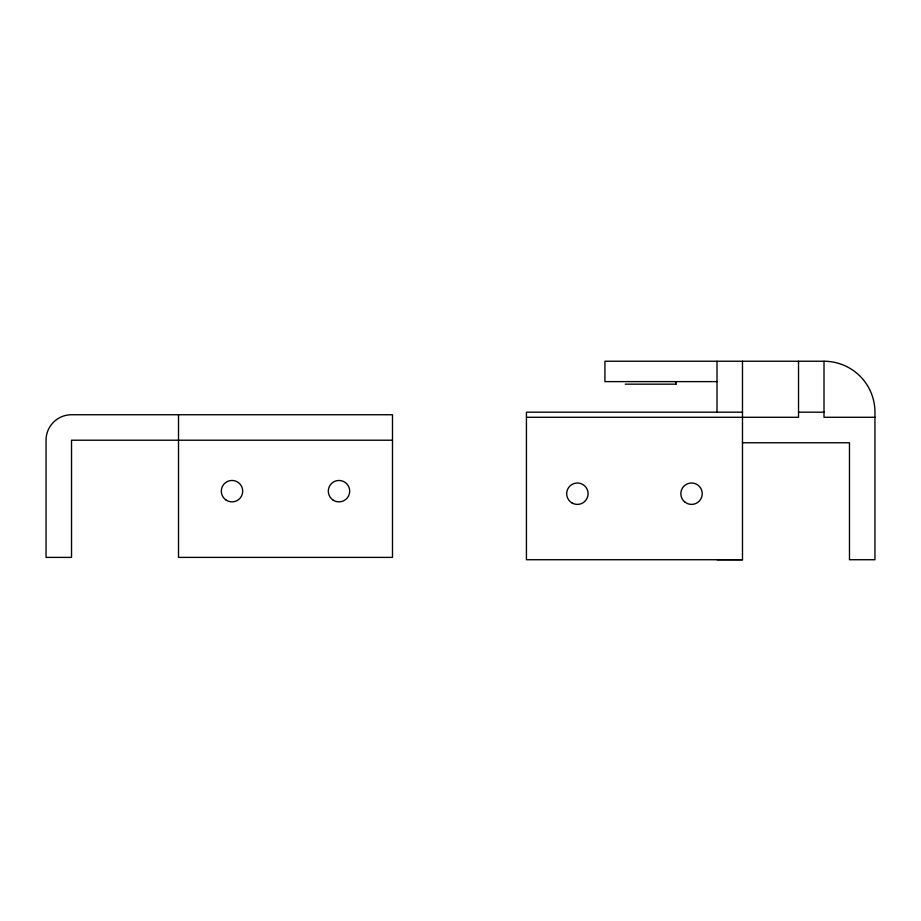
<?xml version="1.0" encoding="UTF-8"?>
<svg xmlns="http://www.w3.org/2000/svg" width="921" height="921" viewBox="0 0 921 921"><rect width="100%" height="100%" fill="white"/><g stroke="black" fill="none" stroke-linecap="round" stroke-linejoin="round"><path stroke-width="1.38" d="M675.761 384.161L676.129 381.616M742.487 442.759L849.473 442.759L849.473 559.726L874.95 559.726L874.95 412.182A50.943 50.943 0 0 0 824.007 361.239L604.924 361.239L604.924 381.616L717.01 381.616M625.301 384.161L676.256 384.161M742.487 412.182L526.432 412.182L526.432 559.726L742.487 559.726M798.53 412.182L824.007 412.182M526.432 417.282L798.53 417.282L798.53 361.239M874.95 417.282L824.007 417.282L824.007 361.239M392.496 440.215L71.527 440.215L71.527 557.389L46.05 557.389L46.05 440.215A25.477 25.477 0 0 1 71.527 414.738L392.496 414.738L392.496 557.389L178.513 557.389L178.513 414.738M717.01 559.738L742.487 559.761L742.487 361.239M717.01 361.239L717.01 412.539M332.976 499.999A10.695 10.695 0 0 0 349.669 491.952A10.695 10.695 0 0 0 334.358 481.522A10.695 10.695 0 0 0 332.976 499.999M226.14 500.103A10.695 10.695 0 0 0 242.695 491.768A10.695 10.695 0 0 0 227.199 481.602A10.695 10.695 0 0 0 226.14 500.103M572.033 502.97A10.695 10.695 0 0 0 588.082 493.702A10.695 10.695 0 0 0 572.033 484.434A10.695 10.695 0 0 0 572.033 502.97M685.166 502.29A10.695 10.695 0 0 0 702.17 494.922A10.695 10.695 0 0 0 687.285 483.882A10.695 10.695 0 0 0 685.166 502.29"/></g></svg>
